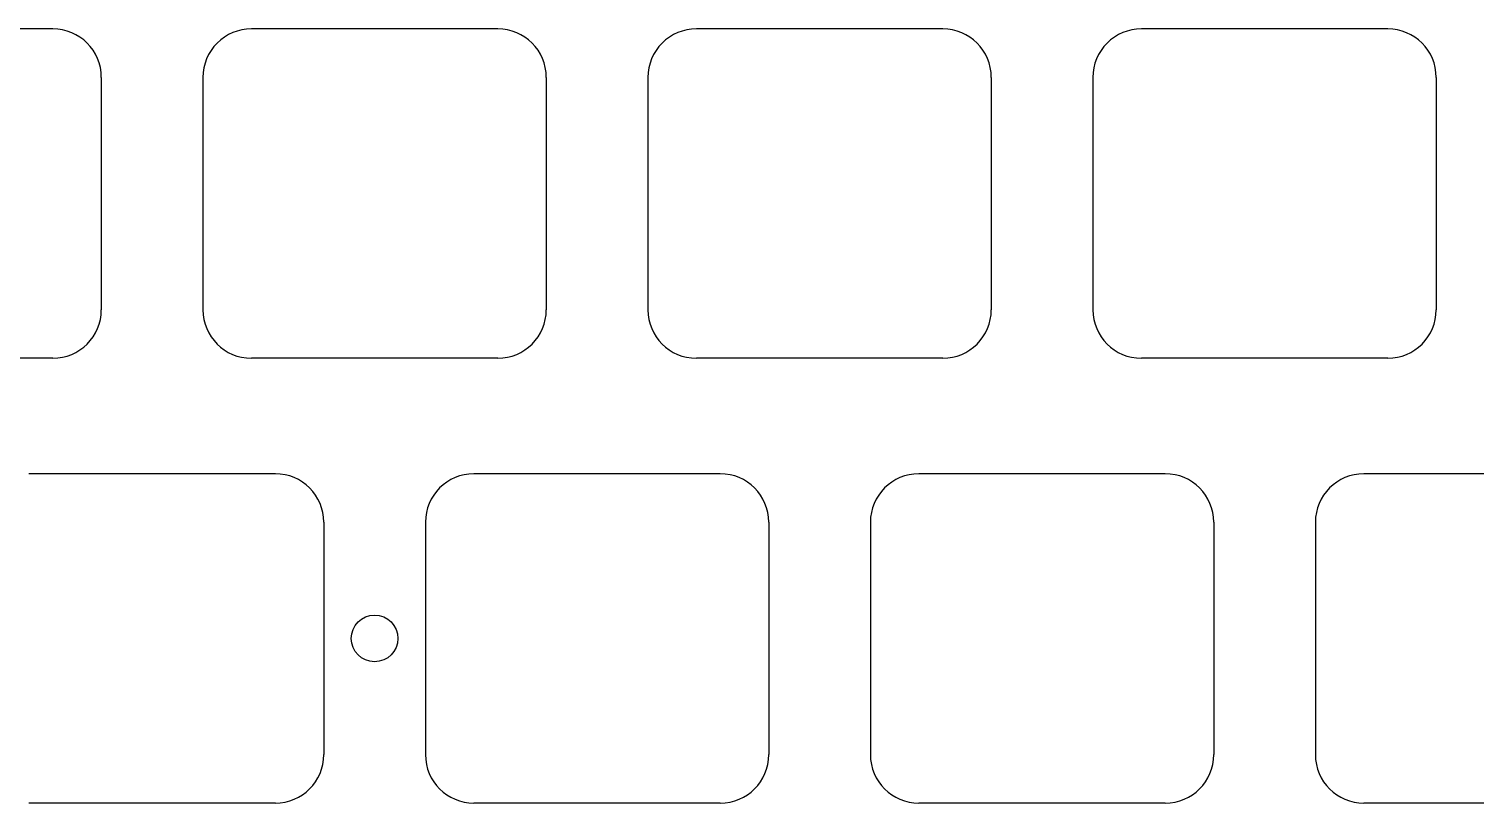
# Model space of a CAD drawing. Header units: millimetres. Extents: x -11 to 340, y -118 to 18.
# Drawn here: x 170.9 to 232.9, y -88 to -54.9 of the extents above; entities that cross this region are included whole.
import ezdxf

# ---------------------------------------------------------------- set-up
doc = ezdxf.new("R2010")
doc.units = ezdxf.units.MM
doc.header["$MEASUREMENT"] = 0
doc.layers.add('BLACK', color=7, linetype='CONTINUOUS')

msp = doc.modelspace()

# ---------------------------------------------------------------- linework, layer by layer
at = {"layer": 'BLACK', "linetype": 'Continuous'}
for p, q in [((171.9625, -54.8625), (161.412501, -54.8625)), ((180.462501, -54.862502), (180.462501, -54.8625)), ((191.0125, -54.8625), (180.462501, -54.8625)), ((199.512501, -54.862502), (199.512501, -54.8625)), ((210.0625, -54.8625), (199.512501, -54.8625)), ((218.562501, -54.862502), (218.562501, -54.8625)), ((229.1125, -54.8625), (218.562501, -54.8625)), ((174.037501, -56.9375), (174.037501, -66.8875)), ((178.387501, -56.9375), (178.387501, -66.8875)), ((193.087501, -56.9375), (193.087501, -66.8875)), ((197.437501, -56.9375), (197.437501, -66.8875)), ((212.137501, -56.9375), (212.137501, -66.8875)), ((216.487501, -56.9375), (216.487501, -66.8875)), ((231.187501, -56.9375), (231.187501, -66.8875)), ((171.962501, -68.9625), (161.4125, -68.9625)), ((171.962501, -68.962501), (171.962501, -68.9625)), ((191.012501, -68.9625), (180.4625, -68.9625)), ((191.012501, -68.962501), (191.012501, -68.9625)), ((210.062501, -68.9625), (199.5125, -68.9625)), ((210.062501, -68.962501), (210.062501, -68.9625)), ((229.112501, -68.9625), (218.5625, -68.9625)), ((229.112501, -68.962501), (229.112501, -68.9625)), ((170.937501, -73.912502), (170.937501, -73.9125)), ((181.4875, -73.9125), (170.937501, -73.9125)), ((200.5375, -73.9125), (189.9875, -73.9125)), ((219.5875, -73.9125), (209.0375, -73.9125)), ((238.6375, -73.9125), (228.087499, -73.9125)), ((183.562501, -75.9875), (183.562501, -85.9375)), ((187.9125, -75.9875), (187.9125, -85.9375)), ((202.6125, -75.9875), (202.6125, -85.9375)), ((202.612502, -75.9875), (202.6125, -75.9875)), ((206.9625, -75.9875), (206.9625, -85.9375)), ((221.6625, -75.9875), (221.6625, -85.9375)), ((221.662502, -75.9875), (221.6625, -75.9875)), ((226.0125, -75.9875), (226.0125, -85.937501)), ((181.487501, -88.0125), (170.9375, -88.0125)), ((181.487501, -88.012501), (181.487501, -88.0125)), ((200.5375, -88.0125), (189.9875, -88.0125)), ((219.5875, -88.0125), (209.0375, -88.0125)), ((238.6375, -88.0125), (228.0875, -88.0125))]:
    msp.add_line(p, q, dxfattribs=at)
at = {"layer": 'BLACK'}
msp.add_circle((185.7375, -80.9625), 1, dxfattribs=at)
for centre, radius, start, end in [((171.9625, -56.9375), 2.075, 0, 90), ((180.4625, -56.9375), 2.074999, 89.99997239, 180), ((191.0125, -56.9375), 2.075, 0, 90), ((199.5125, -56.9375), 2.074999, 89.99997239, 180), ((210.0625, -56.9375), 2.075, 0, 90), ((218.5625, -56.9375), 2.074999, 89.99997239, 180), ((229.1125, -56.9375), 2.075, 0, 90), ((171.9625, -66.8875), 2.075001, 270.00002761, 0), ((180.4625, -66.8875), 2.075, 180, 270), ((191.0125, -66.8875), 2.075001, 270.00002761, 0), ((199.5125, -66.8875), 2.075, 180, 270), ((210.0625, -66.8875), 2.075001, 270.00002761, 0), ((218.5625, -66.8875), 2.075, 180, 270), ((229.1125, -66.8875), 2.075001, 270.00002761, 0), ((181.4875, -75.9875), 2.075, 0, 90), ((189.9875, -75.9875), 2.075, 90, 180), ((200.5375, -75.9875), 2.075, 0, 90), ((209.0375, -75.9875), 2.075, 90, 180), ((219.5875, -75.9875), 2.075, 0, 90), ((228.087504, -75.987504), 2.075004, 90.00013806, 179.99988955), ((181.4875, -85.9375), 2.075001, 270.00002761, 0), ((189.9875, -85.9375), 2.075, 180, 270), ((200.5375, -85.9375), 2.075, 270, 0), ((209.0375, -85.9375), 2.075, 180, 270), ((219.5875, -85.9375), 2.075, 270, 0), ((228.087502, -85.937498), 2.075002, 180.00008284, 269.99994478)]:
    msp.add_arc(centre, radius, start, end, dxfattribs=at)

doc.saveas('drawing.dxf')
